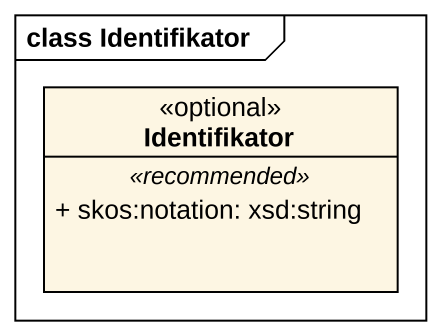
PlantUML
@startuml
mainframe class Identifikator
hide circle
hide empty members
skinparam classAttributeIconSize 0
class Identifikator <<optional>> {
  .. <<recommended>> ..
  + skos:notation: xsd:string
}
@enduml
